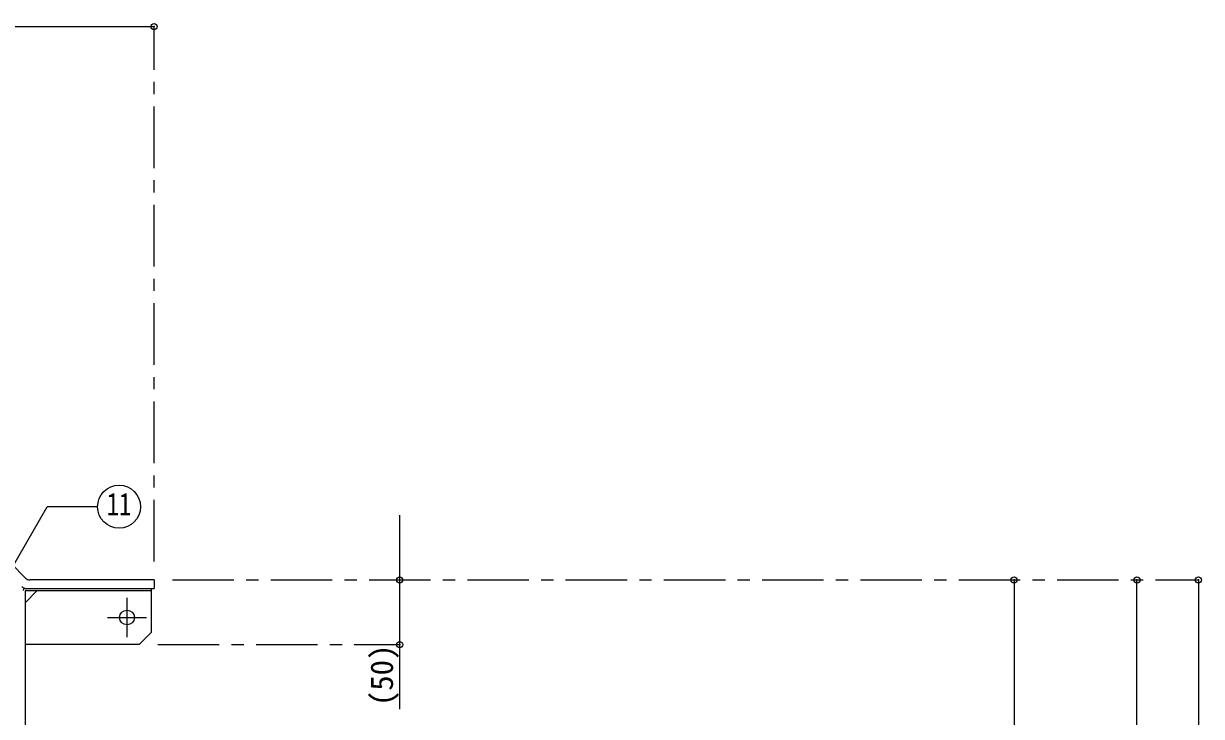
# Model space of a CAD drawing. Units: millimetres at full size, sheet at 1:10; details may follow other scales. Extents: x -2101 to 1949, y -1404 to 1406.
# Drawn here: x -572 to 387, y -420 to 144 of the extents above; entities that cross this region are included whole.
import ezdxf
from ezdxf.enums import TextEntityAlignment as Align

# ---------------------------------------------------------------- set-up
doc = ezdxf.new("R2010")
doc.units = ezdxf.units.MM
doc.header["$LTSCALE"] = 10
doc.header["$PDMODE"] = 32
doc.header["$PDSIZE"] = 5
doc.linetypes.add('CHAIN1', pattern=[8, 5, -1, 1, -1])
doc.layers.add('0-0____1', color=4, linetype='Continuous', lineweight=9)
doc.styles.add('ＭＳ ゴシック', font='')
doc.styles.get('ＭＳ ゴシック').set_extended_font_data('MS Gothic')

msp = doc.modelspace()

# ---------------------------------------------------------------- linework, layer by layer
at = {"layer": '0-0____1'}
for p, q in [((-1785.6, 141.12), (-465.6, 141.12)), ((-265.6, -414.08), (-265.6, -256.28)), ((-571.02, -315.69), (-570.81, -315.9)), ((-570.44, -315.88), (-570.39, -315.83)), ((234.4, -308.88), (234.4, -708.88)), ((334.4, -908.88), (334.4, -308.88)), ((384.4, -308.88), (384.4, -968.88))]:
    msp.add_line(p, q, dxfattribs=at)
at = {"layer": '0-0____1', "linetype": 'CHAIN1'}
for p, q in [((-465.6, -293.88), (-465.6, 141.12)), ((-450.6, -308.88), (384.4, -308.88)), ((-487.6, -355.48), (-487.6, -323.48)), ((-503.6, -339.48), (-471.6, -339.48)), ((-462.6, -361.48), (-265.6, -361.48))]:
    msp.add_line(p, q, dxfattribs=at)
at = {"layer": '0-0____1', "color": 7, "lineweight": 18}
for p, q in [((-674.32, -460.24), (-552.59, -249.4)), ((-511.56, -249.4), (-552.59, -249.4)), ((-560.6, -317.48), (-570.6, -327.48)), ((-477.6, -361.48), (-570.6, -361.48))]:
    msp.add_line(p, q, dxfattribs=at)
at = {"layer": '0-0____1', "color": 5, "lineweight": 25}
for p, q in [((-570.28, -307.38), (-582.03, -295.39)), ((-570.6, -315.88), (-465.6, -315.88)), ((-465.6, -308.88), (-566.71, -308.88)), ((-467.6, -317.48), (-467.6, -315.88)), ((-465.6, -308.88), (-465.6, -315.88)), ((-570.6, -318.28), (-570.6, -641.38)), ((-569.8, -317.48), (-467.6, -317.48))]:
    msp.add_line(p, q, dxfattribs=at)
at = {"layer": '0-0____1', "color": 7, "lineweight": 18}
msp.add_lwpolyline([(-477.6, -361.48), (-467.6, -351.48), (-467.6, -317.48)], dxfattribs=at)
for centre, radius in [((-494.06, -249.4), 17.5), ((-487.6, -339.48), 6)]:
    msp.add_circle(centre, radius, dxfattribs=at)
at = {"layer": '0-0____1', "color": 5, "lineweight": 25}
for centre, radius, start, end in [((-569.65, -310.88), 5, 224.3947, 270), ((-570.6, -317.48), 1.6, 90, 180), ((-566.71, -303.88), 5, 224.3947, 270), ((-569.8, -318.28), 0.8, 90, 180)]:
    msp.add_arc(centre, radius, start, end, dxfattribs=at)
at = {"layer": '0-0____1', "color": 1}
for p in [(-465.6, 141.12), (-265.6, -308.88), (234.4, -308.88), (334.4, -308.88), (384.4, -308.88), (-265.6, -361.48)]:
    msp.add_point(p, dxfattribs=at)

# ---------------------------------------------------------------- texts
at = {"layer": '0-0____1', "color": 7, "style": 'ＭＳ ゴシック', "width": 0.8}
msp.add_text('11', height=18.33, dxfattribs=at).set_placement((-504.06, -261.9), align=Align.BOTTOM_LEFT)
at = {"layer": '0-0____1', "color": 7, "style": 'ＭＳ ゴシック'}
msp.add_text('(50)', height=18.33, rotation=90, dxfattribs=at).set_placement((-265.6, -411.48), align=Align.BOTTOM_LEFT)

doc.saveas('drawing.dxf')
